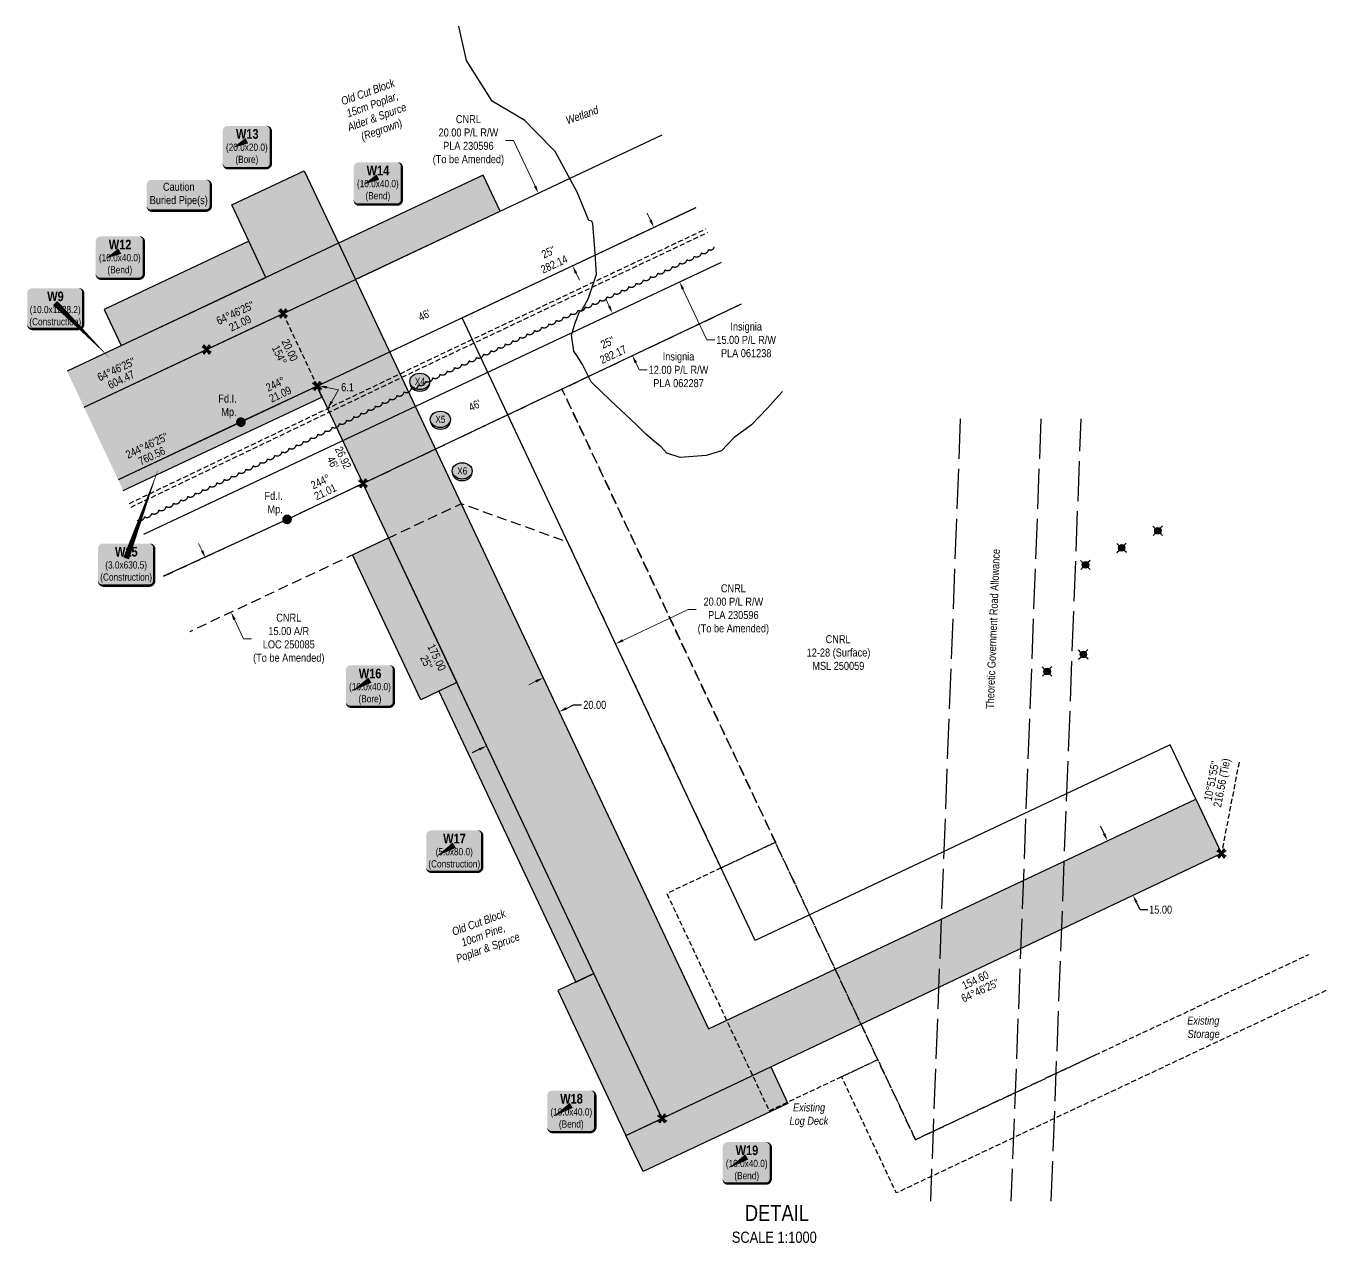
# Model space of a CAD drawing. Extents: x 328899 to 333357, y 6155734 to 6158534.
# Drawn here: x 328899 to 330522, y 6155829 to 6157348 of the extents above; entities that cross this region are included whole.
import ezdxf
from ezdxf.enums import TextEntityAlignment as Align

# ---------------------------------------------------------------- set-up
doc = ezdxf.new("R2010")
doc.units = 0
doc.header["$LTSCALE"] = 5
doc.header["$PDSIZE"] = 0.5
for name, pattern in [('0', [1, 1, 0]), ('foc-ACCESSROAD', [3.75, 2.5, -1.25]), ('foc-TIELINE', [1.875, 1.25, -0.625]), ('foc-TRAV', [1.875, 1.25, -0.625]), ('foc-UNSURVEYED', [12.5, 10, -2.5]), ('HIDDEN2', [1.875, 1.25, -0.625]), ('UG_PIPE', [1.875, 1.25, -0.625])]:
    doc.linetypes.add(name, pattern=pattern)
doc.layers.get('Defpoints').update_dxf_attribs({"color": 9})
for name, color, linetype in [('AS-PIPE-UG', 44, 'UG_PIPE'), ('C-AR', 13, 'foc-ACCESSROAD'), ('C-RW', 13, 'Continuous'), ('C-WS', 13, 'foc-ACCESSROAD'), ('C-WS-S', 13, 'Continuous'), ('DETAIL-T', 7, 'Continuous'), ('F-RW', 190, 'Continuous'), ('L-BD', 7, 'Continuous'), ('L-BD1', 253, 'Continuous'), ('L-MON', 1, 'Continuous'), ('L-ROAD-T', 7, 'Continuous'), ('L-TIE', 7, 'foc-TIELINE'), ('L-USEC', 7, 'foc-UNSURVEYED'), ('P-CROSSINGS', 250, 'Continuous'), ('P-PROPOSED', 10, 'Continuous'), ('P-PROPOSED-H', 21, 'Continuous'), ('P-TEMP-BLOCKS', 250, 'Continuous'), ('P-TEMP-BLUE', 146, 'Continuous'), ('P-TRAV', 4, 'foc-TRAV'), ('P-TXT', 4, 'Continuous'), ('P-WORKAREA', 113, 'Continuous'), ('P-WORKAREA-H', 111, 'Continuous'), ('T-BUSH', 110, '0'), ('T-BUSH-T', 110, 'Continuous'), ('T-EXISTING TFA', 220, 'HIDDEN2'), ('T-EXISTING TFA-T', 220, 'Continuous'), ('WETLAND', 143, 'Continuous'), ('WETLAND-T', 146, 'Continuous')]:
    doc.layers.add(name, color=color, linetype=linetype)
for name, color, linetype, lineweight in [('C-RW-T', 13, 'Continuous', 9), ('C-WS-T', 13, 'Continuous', 9), ('F-RW-T', 190, 'Continuous', 9), ('T-TIE-T', 201, 'Continuous', 18)]:
    doc.layers.add(name, color=color, linetype=linetype, lineweight=lineweight)
doc.layers.add('P-TEMP-BLUE-H', color=7, linetype='Continuous', true_color=0x99e6ff)
doc.styles.add('80', font='ARIALN.TTF', dxfattribs={"height": 10})
doc.styles.add('80CG', font='ARIALN.TTF', dxfattribs={"height": 10})
doc.styles.add('80L', font='ARIALN.TTF', dxfattribs={"height": 10})
doc.styles.add('80LS', font='ARIALNI.TTF', dxfattribs={"height": 10})
doc.styles.add('BOLD', font='ARIALNB.TTF')
doc.styles.add('Crossing', font='ARIALN.TTF', dxfattribs={"height": 10})
doc.dimstyles.new('Compass 5 000', dxfattribs={"dimscale": 5, "dimtxt": 9, "dimasz": 2, "dimexe": 0.2, "dimexo": 0.0625, "dimgap": 0.5, "dimtad": 0, "dimtih": 1, "dimtoh": 1, "dimzin": 0, "dimdsep": 46, "dimtxsty": '80CG', "dimcen": 0.1, "dimse1": 1, "dimse2": 1, "dimclrd": 256, "dimclrt": 256, "dimaunit": 1, "dimadec": 4, "dimazin": 0, "dimtfac": 0.06, "dimtofl": 0, "dimtmove": 0, "dimatfit": 1, "dimfxl": 0.2, "dimtolj": 1, "dimtzin": 0, "dimlwd": -1, "dimarcsym": 0})

# ---------------------------------------------------------------- blocks, each defined once
blk = doc.blocks.new('*U76')
at = {"true_color": 0x99e6ff}
h = blk.add_hatch(color=141, dxfattribs=at)
edge = h.paths.add_edge_path()
edge.add_line((-24, -33.3), (24, -33.3))
edge.add_arc((24, -27.3), 6, 270, 360)
edge.add_line((30, -27.3), (30, 12.5))
edge.add_arc((24, 12.5), 6, 0, 90)
edge.add_line((24, 18.5), (-24, 18.5))
edge.add_arc((-24, 12.5), 6, 90, 180)
edge.add_line((-30, 12.5), (-30, -27.3))
edge.add_arc((-24, -27.3), 6, 180, 270)
at = {"color": 250, "flags": 128}
blk.add_lwpolyline([(-24, -33.3, 3, 3, 0), (24, -33.3, 3, 3, 0.414214), (30, -27.3, 3, 3, 0), (30, 12.5, 3, 0, 0.414214), (24, 18.5, 0, 0, 0), (-24, 18.5, 0, 0, 0.414214), (-30, 12.5, 0, 0, 0), (-30, -27.3, 0, 3, 0.414214)], format="xyseb", close=True, dxfattribs=at)
at = {"flags": 128}
blk.add_lwpolyline([(-22.5, -13.9, 0, 7.5, 0), (0, 0, 0, 0, 0)], format="xyseb", dxfattribs=at)
at = {"color": 250}
for tag, p, height, style in [('TEMP_AREA_W1_001', (-9.2, 2.2), 12, 'BOLD'), ('ENTER_TEXT_001', (-30.7, -12.6), 9, '80')]:
    blk.add_attdef(tag, p, '', height=height, dxfattribs=dict(at, style=style))
blk = doc.blocks.new('*D77')
at = {"layer": 'C-RW-T', "transparency": 16777216}
for p, q in [((329507.5, 6157205.5), (329497.5, 6157205.5)), ((329534.5, 6157148.2), (329507.5, 6157205.5)), ((329585.6, 6157039.7), (329589.9, 6157030.7))]:
    blk.add_line(p, q, dxfattribs=at)
for points in [[(329536, 6157149), (329533, 6157147.5), (329538.8, 6157139.2)], [(329587.1, 6157040.4), (329584.1, 6157039), (329581.4, 6157048.8)]]:
    blk.add_solid(points, dxfattribs=at)
at = {"layer": 'Defpoints', "color": 0, "transparency": 16777216}
for p in [(329581.4, 6157048.8), (329124.8, 6156944.2), (329167.4, 6156853.7)]:
    blk.add_point(p, dxfattribs=at)
at = {"layer": 'C-RW-T', "transparency": 16777216, "insert": (329451.2, 6157205.5), "char_height": 10, "attachment_point": 5, "style": '80CG'}
blk.add_mtext('\\A1;CNRL\\P20.00 P/L R/W\\PPLA 230596\\P(To be Amended)', dxfattribs=at)
blk = doc.blocks.new('*D78')
at = {"layer": 'Defpoints', "color": 0, "transparency": 16777216}
for p in [(329628.7, 6156988.2), (329653.4, 6156935.8), (329656, 6156937)]:
    blk.add_point(p, dxfattribs=at)
at = {"layer": 'F-RW-T', "transparency": 16777216}
for p, q in [((329627, 6156998.5), (329622.8, 6157007.5)), ((329660.2, 6156928), (329664.5, 6156918.9)), ((329664.5, 6156918.9), (329674.5, 6156918.9))]:
    blk.add_line(p, q, dxfattribs=at)
for points in [[(329628.5, 6156999.2), (329625.5, 6156997.8), (329631.3, 6156989.4)], [(329661.8, 6156928.7), (329658.7, 6156927.3), (329656, 6156937)]]:
    blk.add_solid(points, dxfattribs=at)
at = {"layer": 'F-RW-T', "transparency": 16777216, "insert": (329713.6, 6156918.9), "char_height": 10, "attachment_point": 5, "style": '80CG'}
blk.add_mtext('\\A1;Insignia\\P12.00 P/L R/W\\PPLA 062287', dxfattribs=at)
blk = doc.blocks.new('*D79')
at = {"layer": 'Defpoints', "color": 0, "transparency": 16777216}
for p in [(329675.3, 6157093), (329682.9, 6157096.6), (329707.2, 6157025.2)]:
    blk.add_point(p, dxfattribs=at)
at = {"layer": 'F-RW-T', "transparency": 16777216}
for p, q in [((329678.7, 6157105.7), (329674.4, 6157114.7)), ((329719.1, 6157019.8), (329749, 6156956.3)), ((329749, 6156956.3), (329759, 6156956.3))]:
    blk.add_line(p, q, dxfattribs=at)
for points in [[(329680.2, 6157106.4), (329677.2, 6157105), (329682.9, 6157096.6)], [(329720.6, 6157020.5), (329717.6, 6157019), (329714.9, 6157028.8)]]:
    blk.add_solid(points, dxfattribs=at)
at = {"layer": 'F-RW-T', "transparency": 16777216, "insert": (329798.1, 6156956.3), "char_height": 10, "attachment_point": 5, "style": '80CG'}
blk.add_mtext('\\A1;Insignia\\P15.00 P/L R/W\\PPLA 061238', dxfattribs=at)
blk = doc.blocks.new('*D80')
at = {"layer": 'Defpoints', "color": 0, "transparency": 16777216}
for p in [(329564.5, 6156491.9), (329600.3, 6156415.9), (329509.9, 6156373.3)]:
    blk.add_point(p, dxfattribs=at)
at = {"layer": 'P-TXT', "transparency": 16777216}
for p, q in [((329573.6, 6156496.2), (329582.6, 6156500.5)), ((329582.6, 6156500.5), (329592.6, 6156500.5)), ((329465, 6156445.1), (329456, 6156440.8))]:
    blk.add_line(p, q, dxfattribs=at)
for points in [[(329572.8, 6156497.7), (329574.3, 6156494.7), (329564.5, 6156491.9)], [(329464.3, 6156446.6), (329465.7, 6156443.6), (329474.1, 6156449.3)]]:
    blk.add_solid(points, dxfattribs=at)
at = {"layer": 'P-TXT', "transparency": 16777216, "insert": (329609, 6156500.5), "char_height": 10, "attachment_point": 5, "style": '80CG'}
blk.add_mtext('\\A1;20.00', dxfattribs=at)
blk = doc.blocks.new('xing2')
h = blk.add_hatch(color=50)
h.dxf.hatch_style = 1
edge = h.paths.add_edge_path()
edge.add_ellipse((0, 0), major_axis=(-12.5, 0), ratio=0.816297, start_angle=0, end_angle=360)
h = blk.add_hatch(color=250)
h.dxf.hatch_style = 1
edge = h.paths.add_edge_path()
edge.add_ellipse((0, -2), major_axis=(-12.5, 0), ratio=0.816297, start_angle=0, end_angle=180)
edge.add_line((12.5, -2), (12.5, 0))
edge.add_ellipse((0, 0), major_axis=(-12.5, 0), ratio=0.816297, start_angle=0, end_angle=180, ccw=False)
edge.add_line((-12.5, 0), (-12.5, -2))
at = {"color": 250}
blk.add_ellipse((0, 0), major_axis=(-12.5, 0), ratio=0.816297, dxfattribs=at)
blk.add_ellipse((0, -2), major_axis=(-12.5, 0), ratio=0.816297, start_param=0, end_param=3.141593, dxfattribs=at)
at = {"color": 250, "style": 'Crossing'}
blk.add_attdef('CROSSING', text='', height=9, dxfattribs=at).set_placement((0.1, 0), align=Align.MIDDLE_CENTER)
at = {"color": 250, "style": 'Crossing', "flags": 1}
for tag, p in [('OWNER', (0.1, -12.5)), ('DESCRIPTION', (0.1, -25.8)), ('LOCATION', (0.1, -39.3)), ('DWG_REF', (0.1, -52.8))]:
    blk.add_attdef(tag, text='', height=9, dxfattribs=at).set_placement(p, align=Align.MIDDLE_CENTER)
blk = doc.blocks.new('fdia')
at = {"color": 255, "const_width": 1}
blk.add_lwpolyline([(-0.5, 0, 1), (0.5, 0, 1)], format="xyb", close=True, dxfattribs=at)
blk = doc.blocks.new('Fdiaa')
blk.add_blockref('fdia', (0, 0))
blk = doc.blocks.new('fdib')
at = {"color": 1, "const_width": 1.6}
blk.add_lwpolyline([(-0.4, 0, 1), (0.4, 0, 1)], format="xyb", close=True, dxfattribs=at)
at = {"color": 1}
blk.add_circle((0, 0), 0.8, dxfattribs=at)
blk = doc.blocks.new('Fdibb')
blk.add_blockref('fdib', (0, 0))
blk = doc.blocks.new('fdicc')
for name in ['Fdibb', 'Fdiaa']:
    blk.add_blockref(name, (0, 0))
blk = doc.blocks.new('FDI')
blk.add_blockref('fdicc', (0, 0))
blk = doc.blocks.new('*D81')
at = {"layer": 'C-RW-T', "transparency": 16777216}
for p, q in [((329118.6, 6156693), (329114.3, 6156702.1)), ((329159.1, 6156607.2), (329170.5, 6156582.9)), ((329170.5, 6156582.9), (329180.5, 6156582.9))]:
    blk.add_line(p, q, dxfattribs=at)
for points in [[(329120.1, 6156693.7), (329117.1, 6156692.3), (329122.9, 6156684)], [(329160.6, 6156607.9), (329157.5, 6156606.5), (329154.8, 6156616.2)]]:
    blk.add_solid(points, dxfattribs=at)
at = {"layer": 'Defpoints', "color": 0, "transparency": 16777216}
for p in [(329154.8, 6156616.2), (328938.9, 6156597.3), (328970.8, 6156529.5)]:
    blk.add_point(p, dxfattribs=at)
at = {"layer": 'C-RW-T', "transparency": 16777216, "insert": (329226.9, 6156582.9), "char_height": 10, "attachment_point": 5, "style": '80CG'}
blk.add_mtext('\\A1;CNRL\\P15.00 A/R\\PLOC 250085\\P(To be Amended)', dxfattribs=at)
blk = doc.blocks.new('WC2')
at = {"layer": 'L-MON'}
h = blk.add_hatch(color=255, dxfattribs=at)
h.dxf.hatch_style = 1
edge = h.paths.add_edge_path()
edge.add_arc((0, 0), 0.9, 0, 360)
at = {"layer": 'L-MON', "color": 13, "flags": 128}
for points in [[(-0.62, 0.5), (-1.23, 1.12)], [(0.52, 0.61), (1.13, 1.21)], [(-1.18, -1.18), (-0.56, -0.57)], [(1.16, -1.18), (0.56, -0.57)]]:
    blk.add_lwpolyline(points, dxfattribs=at)
at = {"layer": 'L-MON', "color": 13}
for radius in [0.8, 0.373]:
    blk.add_circle((0, 0), radius, dxfattribs=at)
blk = doc.blocks.new('*U75')
at = {"true_color": 0x99e6ff}
h = blk.add_hatch(color=141, dxfattribs=at)
edge = h.paths.add_edge_path()
edge.add_line((-29, -33.3), (29, -33.3))
edge.add_arc((29, -27.3), 6, 270, 360)
edge.add_line((35, -27.3), (35, 12.5))
edge.add_arc((29, 12.5), 6, 0, 90)
edge.add_line((29, 18.5), (-29, 18.5))
edge.add_arc((-29, 12.5), 6, 90, 180)
edge.add_line((-35, 12.5), (-35, -27.3))
edge.add_arc((-29, -27.3), 6, 180, 270)
at = {"color": 250, "flags": 128}
blk.add_lwpolyline([(-29, -33.3, 3, 3, 0), (29, -33.3, 3, 3, 0.414214), (35, -27.3, 3, 3, 0), (35, 12.5, 3, 0, 0.414214), (29, 18.5, 0, 0, 0), (-29, 18.5, 0, 0, 0.414214), (-35, 12.5, 0, 0, 0), (-35, -27.3, 0, 3, 0.414214)], format="xyseb", close=True, dxfattribs=at)
at = {"flags": 128}
blk.add_lwpolyline([(-22.5, -13.9, 0, 7.5, 0), (0, 0, 0, 0, 0)], format="xyseb", dxfattribs=at)
at = {"color": 250}
for tag, p, height, style in [('TEMP_AREA_W1_001', (-9.2, 2.2), 12, 'BOLD'), ('ENTER_TEXT_001', (-30.7, -12.6), 9, '80')]:
    blk.add_attdef(tag, p, '', height=height, dxfattribs=dict(at, style=style))
blk = doc.blocks.new('*D82')
at = {"layer": 'Defpoints', "color": 0, "transparency": 16777216}
for p in [(330190.6, 6156303.1), (330281.2, 6156262.9), (330222.5, 6156235.3)]:
    blk.add_point(p, dxfattribs=at)
at = {"layer": 'P-TXT', "transparency": 16777216}
for p, q in [((330245, 6156339.8), (330240.8, 6156348.9)), ((330285.5, 6156253.9), (330289.8, 6156244.8)), ((330289.8, 6156244.8), (330299.8, 6156244.8))]:
    blk.add_line(p, q, dxfattribs=at)
for points in [[(330246.5, 6156340.5), (330243.5, 6156339.1), (330249.3, 6156330.8)], [(330287, 6156254.6), (330284, 6156253.2), (330281.2, 6156262.9)]]:
    blk.add_solid(points, dxfattribs=at)
at = {"layer": 'P-TXT', "transparency": 16777216, "insert": (330315.7, 6156244.8), "char_height": 10, "attachment_point": 5, "style": '80CG'}
blk.add_mtext('\\A1;15.00', dxfattribs=at)
blk = doc.blocks.new('TEMP')
h = blk.add_hatch(color=255)
h.dxf.hatch_style = 1
h.paths.add_polyline_path([(0, 0.25), (-0.67, 1.15), (-0.67, 0.67), (-1.15, 0.67), (-0.25, 0), (-1.15, -0.67), (-0.67, -0.67), (-0.67, -1.15), (0, -0.25), (0.67, -1.15), (0.67, -0.67), (1.15, -0.67), (0.25, 0), (1.15, 0.67), (0.67, 0.67), (0.67, 1.15)])
h.paths.add_polyline_path([(0.57, 0.85), (0.57, 0.57), (0.85, 0.57), (0.08, 0), (0.85, -0.57), (0.57, -0.57), (0.57, -0.85), (0, -0.08), (-0.57, -0.85), (-0.57, -0.57), (-0.85, -0.57), (-0.08, 0), (-0.85, 0.57), (-0.57, 0.57), (-0.57, 0.85), (0, 0.08)], flags=16)
h = blk.add_hatch(color=1)
h.dxf.hatch_style = 1
h.paths.add_polyline_path([(0, 0.08), (-0.57, 0.85), (-0.57, 0.57), (-0.85, 0.57), (-0.08, 0), (-0.85, -0.57), (-0.57, -0.57), (-0.57, -0.85), (0, -0.08), (0.57, -0.85), (0.57, -0.57), (0.85, -0.57), (0.08, 0), (0.85, 0.57), (0.57, 0.57), (0.57, 0.85)])
at = {"color": 1}
for p, q in [((-0.08, 0), (0.08, 0)), ((0, 0.08), (0, -0.08))]:
    blk.add_line(p, q, dxfattribs=at)
at = {"color": 255, "flags": 128}
blk.add_lwpolyline([(-0.25, 0), (-1.15, 0.67), (-0.67, 0.67), (-0.67, 1.15), (0, 0.25), (0.67, 1.15), (0.67, 0.67), (1.15, 0.67), (0.25, 0), (1.15, -0.67), (0.67, -0.67), (0.67, -1.15), (0, -0.25), (-0.67, -1.15), (-0.67, -0.67), (-1.15, -0.67)], close=True, dxfattribs=at)
at = {"color": 1, "flags": 128}
blk.add_lwpolyline([(-0.08, 0), (-0.85, 0.57), (-0.57, 0.57), (-0.57, 0.85), (0, 0.08), (0.57, 0.85), (0.57, 0.57), (0.85, 0.57), (0.08, 0), (0.85, -0.57), (0.57, -0.57), (0.57, -0.85), (0, -0.08), (-0.57, -0.85), (-0.57, -0.57), (-0.85, -0.57)], close=True, dxfattribs=at)
blk = doc.blocks.new('*D83')
at = {"layer": 'C-RW-T', "transparency": 16777216}
for p, q in [((329644.1, 6156581.1), (329725.8, 6156619.6)), ((329725.8, 6156619.6), (329735.8, 6156619.6)), ((329535.5, 6156530), (329526.5, 6156525.7))]:
    blk.add_line(p, q, dxfattribs=at)
for points in [[(329643.4, 6156582.6), (329644.8, 6156579.6), (329635, 6156576.8)], [(329534.8, 6156531.5), (329536.2, 6156528.5), (329544.6, 6156534.2)]]:
    blk.add_solid(points, dxfattribs=at)
at = {"layer": 'Defpoints', "color": 0, "transparency": 16777216}
for p in [(329635, 6156576.8), (329645.2, 6156555.2), (329554.8, 6156512.6)]:
    blk.add_point(p, dxfattribs=at)
at = {"layer": 'C-RW-T', "transparency": 16777216, "insert": (329782.1, 6156619.6), "char_height": 10, "attachment_point": 5, "style": '80CG'}
blk.add_mtext('\\A1;CNRL\\P20.00 P/L R/W\\PPLA 230596\\P(To be Amended)', dxfattribs=at)
blk = doc.blocks.new('*U84')
at = {"true_color": 0x99e6ff}
h = blk.add_hatch(color=141, dxfattribs=at)
edge = h.paths.add_edge_path()
edge.add_line((-29, -32.4), (29, -32.4))
edge.add_arc((29, -26.4), 6, 270, 360)
edge.add_line((35, -26.4), (35, 12.5))
edge.add_arc((29, 12.5), 6, 0, 90)
edge.add_line((29, 18.5), (-29, 18.5))
edge.add_arc((-29, 12.5), 6, 90, 180)
edge.add_line((-35, 12.5), (-35, -26.4))
edge.add_arc((-29, -26.4), 6, 180, 270)
at = {"color": 250, "flags": 128}
blk.add_lwpolyline([(-29, -32.4, 3, 3, 0), (29, -32.4, 3, 3, 0.414214), (35, -26.4, 3, 3, 0), (35, 12.5, 3, 0, 0.414214), (29, 18.5, 0, 0, 0), (-29, 18.5, 0, 0, 0.414214), (-35, 12.5, 0, 0, 0), (-35, -26.4, 0, 3, 0.414214)], format="xyseb", close=True, dxfattribs=at)
at = {"flags": 128}
blk.add_lwpolyline([(67.8, -68.4, 0, 7.5, 0), (0, 0, 0, 0, 0)], format="xyseb", dxfattribs=at)
at = {"color": 250}
for tag, p, height, style in [('TEMP_AREA_W1_001', (-9.2, 2.2), 12, 'BOLD'), ('ENTER_TEXT_001', (-30.7, -12.6), 9, '80')]:
    blk.add_attdef(tag, p, '', height=height, dxfattribs=dict(at, style=style))
blk = doc.blocks.new('*U68')
at = {"true_color": 0x99e6ff}
h = blk.add_hatch(color=141, dxfattribs=at)
edge = h.paths.add_edge_path()
edge.add_line((-24, -34.4), (24, -34.4))
edge.add_arc((24, -28.4), 6, 270, 360)
edge.add_line((30, -28.4), (30, 12.5))
edge.add_arc((24, 12.5), 6, 0, 90)
edge.add_line((24, 18.5), (-24, 18.5))
edge.add_arc((-24, 12.5), 6, 90, 180)
edge.add_line((-30, 12.5), (-30, -28.4))
edge.add_arc((-24, -28.4), 6, 180, 270)
at = {"color": 250, "flags": 128}
blk.add_lwpolyline([(-24, -34.4, 3, 3, 0), (24, -34.4, 3, 3, 0.414214), (30, -28.4, 3, 3, 0), (30, 12.5, 3, 0, 0.414214), (24, 18.5, 0, 0, 0), (-24, 18.5, 0, 0, 0.414214), (-30, 12.5, 0, 0, 0), (-30, -28.4, 0, 3, 0.414214)], format="xyseb", close=True, dxfattribs=at)
at = {"flags": 128}
blk.add_lwpolyline([(-17.9, -9.2, 0, 7.5, 0), (0, 0, 0, 0, 0)], format="xyseb", dxfattribs=at)
at = {"color": 250}
for tag, p, height, style in [('TEMP_AREA_W1_001', (-9.2, 2.2), 12, 'BOLD'), ('ENTER_TEXT_001', (-30.7, -12.6), 9, '80')]:
    blk.add_attdef(tag, p, '', height=height, dxfattribs=dict(at, style=style))
blk = doc.blocks.new('*U85')
h = blk.add_hatch(color=111)
edge = h.paths.add_edge_path()
edge.add_line((-29, -34), (29, -34))
edge.add_arc((29, -28), 6, 270, 360)
edge.add_line((35, -28), (35, 12.5))
edge.add_arc((29, 12.5), 6, 0, 90)
edge.add_line((29, 18.5), (-29, 18.5))
edge.add_arc((-29, 12.5), 6, 90, 180)
edge.add_line((-35, 12.5), (-35, -28))
edge.add_arc((-29, -28), 6, 180, 270)
at = {"flags": 128}
blk.add_lwpolyline([(40.7, 113.3, 0, 7.5, 0), (0, 0, 0, 0, 0)], format="xyseb", dxfattribs=at)
at = {"color": 250, "flags": 128}
blk.add_lwpolyline([(-29, -34, 3, 3, 0), (29, -34, 3, 3, 0.414214), (35, -28, 3, 3, 0), (35, 12.5, 3, 0, 0.414214), (29, 18.5, 0, 0, 0), (-29, 18.5, 0, 0, 0.414214), (-35, 12.5, 0, 0, 0), (-35, -28, 0, 3, 0.414214)], format="xyseb", close=True, dxfattribs=at)
at = {"color": 250}
for tag, p, height, style in [('TEMP_AREA_W1_001', (-9.2, 2.2), 12, 'BOLD'), ('ENTER_TEXT_001', (-30.7, -12.6), 9, '80')]:
    blk.add_attdef(tag, p, '', height=height, dxfattribs=dict(at, style=style))

msp = doc.modelspace()

# ---------------------------------------------------------------- hatches: boundary and pattern name
h = msp.add_hatch(color=50)
edge = h.paths.add_edge_path()
edge.add_line((329055.529, 6157117.682), (329123.502, 6157117.682))
edge.add_arc((329123.502, 6157123.679), 5.998, 270, 360)
edge.add_line((329129.5, 6157123.679), (329129.5, 6157150.169))
edge.add_arc((329123.502, 6157150.169), 5.998, 360, 450)
edge.add_line((329123.502, 6157156.167), (329055.529, 6157156.167))
edge.add_arc((329055.529, 6157150.169), 5.998, 90, 180)
edge.add_line((329049.531, 6157150.169), (329049.531, 6157123.679))
edge.add_arc((329055.529, 6157123.679), 5.998, 180, 270)
at = {"layer": 'P-PROPOSED-H'}
h = msp.add_hatch(color=256, dxfattribs=at)
h.dxf.hatch_style = 1
h.paths.add_polyline_path([(328971.259, 6156872.109), (329310.175, 6157031.79), (329751.032, 6156096.016), (330359.726, 6156382.795), (330391.685, 6156314.961), (329693.182, 6155984.191), (329262.341, 6156898.728), (329166.96, 6156853.792), (329013.872, 6156781.665)])
at = {"layer": 'P-TEMP-BLUE-H'}
h = msp.add_hatch(color=256, dxfattribs=at)
h.dxf.hatch_style = 1
h.paths.add_polyline_path([(329246.243, 6157167.445), (329288.852, 6157076.999), (329198.406, 6157034.389), (329155.797, 6157124.835)])
h = msp.add_hatch(color=256, dxfattribs=at)
h.dxf.hatch_style = 1
h.paths.add_polyline_path([(329491.066, 6157117.006), (329469.761, 6157162.229), (329288.872, 6157077.009), (329310.177, 6157031.786)])
h = msp.add_hatch(color=256, dxfattribs=at)
h.dxf.hatch_style = 1
h.paths.add_polyline_path([(328949.951, 6156917.334), (328971.258, 6156872.112), (329124.345, 6156944.24), (329310.176, 6157031.787), (329288.851, 6157077.001), (329103.04, 6156989.462)])
h = msp.add_hatch(color=256, dxfattribs=at)
h.dxf.hatch_style = 1
h.paths.add_polyline_path([(329017.525, 6156949.172), (329103.04, 6156989.462), (329198.406, 6157034.391), (329177.1, 6157079.613), (329081.735, 6157034.685), (328996.218, 6156994.394)])
h = msp.add_hatch(color=256, dxfattribs=at)
h.dxf.hatch_style = 1
h.paths.add_polyline_path([(329351.642, 6156709.17), (329436.861, 6156528.278), (329391.638, 6156506.973), (329306.417, 6156687.869)])
h = msp.add_hatch(color=256, dxfattribs=at)
h.dxf.hatch_style = 1
h.paths.add_polyline_path([(329436.86, 6156528.28), (329414.254, 6156517.63), (329585.381, 6156154.449), (329607.972, 6156165.094)])
h = msp.add_hatch(color=256, dxfattribs=at)
h.dxf.hatch_style = 1
h.paths.add_polyline_path([(329693.183, 6155984.189), (329607.972, 6156165.094), (329562.74, 6156143.783), (329647.973, 6155962.893)])
h = msp.add_hatch(color=256, dxfattribs=at)
h.dxf.hatch_style = 1
h.paths.add_polyline_path([(329647.973, 6155962.893), (329828.738, 6156048.383), (329850.149, 6156002.924), (329669.283, 6155917.669)])
at = {"layer": 'P-WORKAREA-H'}
h = msp.add_hatch(color=256, dxfattribs=at)
h.dxf.hatch_style = 1
h.paths.add_polyline_path([(329013.871, 6156781.667), (329020.264, 6156768.102), (329173.351, 6156840.228), (329267.983, 6156884.812), (329262.34, 6156898.731), (329166.959, 6156853.795)])

# ---------------------------------------------------------------- linework, layer by layer
at = {"color": 240, "flags": 128}
msp.add_lwpolyline([(329055.529, 6157117.682, 2.999, 2.999, 0), (329123.502, 6157117.682, 2.999, 2.999, 0.41421356), (329129.5, 6157123.679, 2.999, 2.999, 0), (329129.5, 6157150.169, 2.999, 0, 0.41421356), (329123.502, 6157156.167, 0, 0, 0), (329055.529, 6157156.167, 0, 0, 0.41421356), (329049.531, 6157150.169, 0, 0, 0), (329049.531, 6157123.679, 0, 2.999, 0.41421356)], format="xyseb", close=True, dxfattribs=at)
at = {"layer": 'AS-PIPE-UG', "flags": 128}
for points in [[(329027.827, 6156752.056), (329406.308, 6156933.401), (329747.749, 6157094.911)], [(329029.986, 6156747.549), (329408.457, 6156928.888), (329749.886, 6157090.393)]]:
    msp.add_lwpolyline(points, dxfattribs=at)
at = {"layer": 'C-AR', "flags": 128}
msp.add_lwpolyline([(329070.633, 6156661.232), (329224.779, 6156732.16), (329568.065, 6156894.917), (329834.759, 6156328.811), (329766.92, 6156296.859), (329575.243, 6156703.784), (329442.215, 6156751.621), (329256.819, 6156664.298), (329103.292, 6156591.939)], dxfattribs=at)
at = {"layer": 'C-RW', "flags": 128}
msp.add_lwpolyline([(329692.607, 6157211.954), (329310.177, 6157031.785), (329751.032, 6156096.016), (330359.726, 6156382.795), (330327.767, 6156450.629), (329809.51, 6156206.458), (329443.232, 6156983.949), (329735.218, 6157121.508)], dxfattribs=at)
at = {"layer": 'C-WS', "flags": 128}
msp.add_lwpolyline([(330233.799, 6156063.167), (330009.568, 6155957.553), (329568.065, 6156894.917), (329791.958, 6157001.068)], dxfattribs=at)
at = {"layer": 'F-RW', "flags": 128}
for points in [[(329735.317, 6157121.301), (329167.125, 6156853.616), (329013.97, 6156781.457)], [(329045.932, 6156713.641), (329199.077, 6156785.795), (329767.267, 6157053.479)]]:
    msp.add_lwpolyline(points, dxfattribs=at)
at = {"layer": 'F-RW'}
for points in [[(329045.932, 6156713.641), (329199.077, 6156785.795), (329767.267, 6157053.479)], [(329791.958, 6157001.068), (329224.779, 6156732.16), (329070.633, 6156661.232)]]:
    msp.add_lwpolyline(points, dxfattribs=at)
at = {"layer": 'L-TIE'}
msp.add_line((330413.59, 6156429.088), (330391.685, 6156314.961), dxfattribs=at)
at = {"layer": 'L-USEC', "flags": 128}
for points in [[(330065.557, 6156857.888), (330028.22, 6155880.651)], [(330166.176, 6156857.888), (330128.839, 6155880.651)], [(330179.146, 6155880.651), (330216.484, 6156857.888)]]:
    msp.add_lwpolyline(points, dxfattribs=at)
at = {"layer": 'P-PROPOSED', "flags": 128}
msp.add_lwpolyline([(328971.259, 6156872.109), (329310.175, 6157031.79), (329751.032, 6156096.016), (330359.726, 6156382.795), (330391.685, 6156314.961), (329693.182, 6155984.191), (329262.341, 6156898.728), (329166.96, 6156853.792), (329013.872, 6156781.665)], dxfattribs=at)
at = {"layer": 'P-TEMP-BLUE', "flags": 128}
for points in [[(329246.242, 6157167.447), (329288.851, 6157077.001), (329198.406, 6157034.391), (329155.796, 6157124.837)], [(329491.065, 6157117.008), (329469.76, 6157162.23), (329288.871, 6157077.01), (329310.176, 6157031.787)], [(329017.525, 6156949.172), (329103.04, 6156989.462), (329198.406, 6157034.391), (329177.1, 6157079.613), (329081.735, 6157034.685), (328996.218, 6156994.394)], [(329351.641, 6156709.172), (329436.86, 6156528.28), (329391.637, 6156506.975), (329306.416, 6156687.871)], [(329436.86, 6156528.28), (329414.254, 6156517.63), (329585.38, 6156154.451), (329607.971, 6156165.096)], [(329693.181, 6155984.194), (329607.971, 6156165.096), (329562.74, 6156143.783), (329648.016, 6155962.803)], [(329648.016, 6155962.803), (329828.738, 6156048.383), (329850.149, 6156002.924), (329669.282, 6155917.67)]]:
    msp.add_lwpolyline(points, close=True, dxfattribs=at)
for points in [[(329288.851, 6157077.001), (329103.04, 6156989.462), (328949.951, 6156917.334)], [(328971.258, 6156872.112), (329124.345, 6156944.24), (329310.176, 6157031.787)]]:
    msp.add_lwpolyline(points, dxfattribs=at)
at = {"layer": 'P-TRAV', "flags": 128}
msp.add_lwpolyline([(329219.73, 6156989.177), (329262.341, 6156898.728)], dxfattribs=at)
at = {"layer": 'P-WORKAREA', "flags": 128}
msp.add_lwpolyline([(329020.264, 6156768.102), (329173.351, 6156840.228), (329267.983, 6156884.812), (329262.34, 6156898.731), (329166.959, 6156853.795), (329013.871, 6156781.667)], dxfattribs=at)
at = {"layer": 'T-BUSH', "flags": 128}
msp.add_lwpolyline([(329037.691, 6156731.141, 0.52056705), (329046.741, 6156735.385, 0.52056705), (329055.792, 6156739.629, 0.52056705), (329064.843, 6156743.872, 0.52056705), (329073.893, 6156748.116, 0.52056705), (329082.944, 6156752.359, 0.52056705), (329091.995, 6156756.603, 0.52056705), (329101.045, 6156760.846, 0.52056705), (329110.096, 6156765.09, 0.52056705), (329119.146, 6156769.333, 0.52056705), (329128.197, 6156773.577, 0.52056705), (329137.248, 6156777.82, 0.52056705), (329146.298, 6156782.064, 0.52056705), (329155.349, 6156786.308, 0.52056705), (329164.399, 6156790.551, 0.52056705), (329173.45, 6156794.795, 0.52056705), (329182.501, 6156799.038, 0.52056705), (329191.52, 6156803.347, 0.52056705), (329200.496, 6156807.745, 0.52056705), (329209.473, 6156812.144, 0.52056705), (329218.449, 6156816.543, 0.52056705), (329227.425, 6156820.941, 0.52056705), (329236.402, 6156825.34, 0.52056705), (329245.378, 6156829.739, 0.52056705), (329254.354, 6156834.137, 0.52056705), (329263.33, 6156838.536, 0.52056705), (329272.307, 6156842.935, 0.52056705), (329281.283, 6156847.333, 0.52056705), (329290.259, 6156851.732, 0.52056705), (329299.235, 6156856.131, 0.52056705), (329308.212, 6156860.529, 0.52056705), (329317.188, 6156864.928, 0.52056705), (329326.164, 6156869.327, 0.52056705), (329335.14, 6156873.725, 0.52056705), (329344.117, 6156878.124, 0.52056705), (329353.093, 6156882.523, 0.52056705), (329362.069, 6156886.921, 0.52056705), (329371.045, 6156891.32, 0.52056705), (329380.022, 6156895.719, 0.52056705), (329388.998, 6156900.117, 0.52056705), (329397.974, 6156904.516, 0.52056705), (329406.95, 6156908.915, 0.52056705), (329415.927, 6156913.313, 0.52056705), (329424.987, 6156917.536, 0.52056705), (329434.053, 6156921.746, 0.52056705), (329443.119, 6156925.956, 0.52056705), (329452.185, 6156930.167, 0.52056705), (329461.252, 6156934.377, 0.52056705), (329470.318, 6156938.587, 0.52056705), (329479.384, 6156942.797, 0.52056705), (329488.45, 6156947.008, 0.52056705), (329497.516, 6156951.218, 0.52056705), (329506.582, 6156955.428, 0.52056705), (329515.649, 6156959.638, 0.52056705), (329524.715, 6156963.849, 0.52056705), (329533.781, 6156968.059, 0.52056705), (329542.847, 6156972.269, 0.52056705), (329551.913, 6156976.479, 0.52056705), (329560.979, 6156980.69, 0.52056705), (329570.045, 6156984.9, 0.52056705), (329579.112, 6156989.11, 0.52056705), (329588.178, 6156993.32, 0.52056705), (329597.244, 6156997.531, 0.52056705), (329606.31, 6157001.741, 0.52056705), (329615.376, 6157005.951, 0.52056705), (329624.442, 6157010.161, 0.52056705), (329633.509, 6157014.372, 0.52056705), (329642.575, 6157018.582, 0.52056705), (329651.641, 6157022.792, 0.52056705), (329660.707, 6157027.002, 0.52056705), (329669.773, 6157031.213, 0.52056705), (329678.839, 6157035.423, 0.52056705), (329687.905, 6157039.633, 0.52056705), (329696.972, 6157043.843, 0.52056705), (329706.038, 6157048.054, 0.52056705), (329715.104, 6157052.264, 0.52056705), (329724.17, 6157056.474, 0.52056705), (329733.236, 6157060.684, 0.52056705), (329742.302, 6157064.895, 0.52056705), (329751.341, 6157069.163, 0.52056705), (329758.3, 6157072.481, 0.52056705)], format="xyb", dxfattribs=at)
at = {"layer": 'T-EXISTING TFA', "flags": 128}
msp.add_lwpolyline([(329962.486, 6156057.514), (329834.679, 6156328.863), (329699.005, 6156264.96), (329826.811, 6155993.611)], close=True, dxfattribs=at)
msp.add_lwpolyline([(330522.232, 6156143.763), (329985.644, 6155891.027), (329917.261, 6156036.213), (329962.486, 6156057.514), (330009.568, 6155957.553), (330500.931, 6156188.988)], dxfattribs=at)
at = {"layer": 'WETLAND'}
msp.add_lwpolyline([(329843.483, 6156891.695), (329842.776, 6156891.201), (329824.603, 6156871.21), (329804.613, 6156850.311), (329782.805, 6156833.956), (329767.358, 6156817.6), (329748.276, 6156812.148), (329715.564, 6156809.422), (329699.208, 6156814.874), (329691.471, 6156823.096), (329689.213, 6156824.869), (329672.858, 6156838.499), (329661.045, 6156850.311), (329647.415, 6156863.032), (329629.242, 6156880.297), (329615.612, 6156893.018), (329609.706, 6156898.924), (329604.709, 6156903.922), (329593.805, 6156925.73), (329586.535, 6156936.634), (329582.901, 6156942.085), (329580.175, 6156962.076), (329584.718, 6156977.523), (329590.17, 6156991.153), (329593.735, 6156994.718), (329601.074, 6157008.417), (329611.069, 6157038.403), (329609.252, 6157070.206), (329606.526, 6157101.1), (329605.331, 6157104.584), (329601.704, 6157105.563), (329586.954, 6157140.799), (329559.372, 6157191.55), (329534.67, 6157216.978), (329521.861, 6157230.164), (329481.04, 6157254.436), (329449.045, 6157305.187), (329439.166, 6157348.296)], dxfattribs=at)

# ---------------------------------------------------------------- block references
at = {"layer": 'C-WS-S', "xscale": 4.999017799999987, "yscale": 4.999017799999987, "zscale": 24.99999999999972}
for p in [(330312.311, 6156717.928), (330267.086, 6156696.627), (330221.861, 6156675.326), (330219.238, 6156563.575), (330174.013, 6156542.274)]:
    msp.add_blockref('WC2', p, dxfattribs=at)
at = {"layer": 'L-MON'}
for name, p, xscale, yscale, zscale in [('TEMP', (329219.73, 6156989.177), 4.998035792943338, 4.998035792943338, 4.998035792943338), ('TEMP', (329124.345, 6156944.24), 4.999017799999997, 4.999017799999997, 4.999017799999997), ('TEMP', (329262.341, 6156898.728), 4.998035792943338, 4.998035792943338, 4.998035792943338), ('FDI', (329167.125, 6156853.616), 4.998035792943338, 4.998035792943338, 4.998035792943338), ('TEMP', (329319.627, 6156777.129), 4.999017799999976, 4.999017799999976, 4.999017799999976), ('FDI', (329224.779, 6156732.16), 4.999017799999976, 4.999017799999976, 4.999017799999976), ('TEMP', (330391.685, 6156314.961), 4.999017799999981, 4.999017799999981, 4.999017799999981), ('TEMP', (329693.181, 6155984.194), 4.999017799999997, 4.999017799999997, 4.999017799999997)]:
    msp.add_blockref(name, p, dxfattribs=dict(at, xscale=xscale, yscale=yscale, zscale=zscale))
at = {"layer": 'P-CROSSINGS', "xscale": 0.9996071585886714, "yscale": 0.9996071585886714, "zscale": 4.998035792943338}
for p, values in [((329390.541, 6156904.553), {'CROSSING': 'X4'}), ((329416.175, 6156857.086), {'CROSSING': 'X5'}), ((329443.44, 6156792.729), {'CROSSING': 'X6'})]:
    msp.add_blockref('xing2', p, dxfattribs=at).add_auto_attribs(values)
at = {"layer": 'P-TEMP-BLOCKS'}
ref = msp.add_blockref('*U68', (329174.525, 6157205.077), dxfattribs=dict(at, xscale=0.99980356, yscale=0.99980356, zscale=0.99980356))
ref.add_attrib('TEMP_AREA_W1_001', 'W13', (329160.939, 6157207.505), dxfattribs={"layer": '0', "color": 250, "height": 11.9976, "style": 'BOLD'})
ref.add_attrib('ENTER_TEXT_001', '(20.0x20.0)', (329148.454, 6157192.455), dxfattribs={"layer": '0', "color": 250, "height": 8.99823, "style": '80'})
ref.add_attrib('ENTER_TEXT_002', '(Bore)', (329160.211, 6157177.305), dxfattribs={"layer": '0', "color": 250, "height": 8.9982, "style": '80'})
ref = msp.add_blockref('*U68', (329338.138, 6157159.626), dxfattribs=dict(at, xscale=0.99980356, yscale=0.99980356, zscale=0.99980356))
ref.add_attrib('TEMP_AREA_W1_001', 'W14', (329324.147, 6157161.87), dxfattribs={"layer": '0', "color": 250, "height": 11.9976, "style": 'BOLD'})
ref.add_attrib('ENTER_TEXT_001', '(10.0x40.0)', (329312.067, 6157147.005), dxfattribs={"layer": '0', "color": 250, "height": 8.99823, "style": '80'})
ref.add_attrib('ENTER_TEXT_002', '(Bend)', (329322.673, 6157131.854), dxfattribs={"layer": '0', "color": 250, "height": 8.9982, "style": '80'})
ref = msp.add_blockref('*U68', (329015.899, 6157067.118), dxfattribs=dict(at, xscale=0.99980356, yscale=0.99980356, zscale=0.99980356))
ref.add_attrib('TEMP_AREA_W1_001', 'W12', (329002.093, 6157069.362), dxfattribs={"layer": '0', "color": 250, "height": 11.9976, "style": 'BOLD'})
ref.add_attrib('ENTER_TEXT_001', '(10.0x40.0)', (328989.828, 6157054.497), dxfattribs={"layer": '0', "color": 250, "height": 8.99823, "style": '80'})
ref.add_attrib('ENTER_TEXT_002', '(Bend)', (329000.435, 6157039.347), dxfattribs={"layer": '0', "color": 250, "height": 8.9982, "style": '80'})
ref = msp.add_blockref('*U84', (328935.225, 6157002.348), dxfattribs=dict(at, xscale=0.99980356, yscale=0.99980356, zscale=0.99980356))
ref.add_attrib('TEMP_AREA_W1_001', 'W9', (328925.216, 6157004.695), dxfattribs={"layer": '0', "color": 250, "height": 11.9976, "style": 'BOLD'})
ref.add_attrib('ENTER_TEXT_001', '(10.0x1238.2)', (328903.421, 6156989.727), dxfattribs={"layer": '0', "color": 250, "height": 8.99823, "style": '80'})
ref.add_attrib('ENTER_TEXT_002', '(Construction)', (328902.863, 6156974.571), dxfattribs={"layer": '0', "color": 250, "height": 8.99823, "style": '80'})
ref = msp.add_blockref('*U85', (329023.807, 6156683.427), dxfattribs=dict(at, xscale=0.99980356, yscale=0.99980356, zscale=0.99980356))
ref.add_attrib('TEMP_AREA_W1_001', 'W15', (329009.866, 6156685.773), dxfattribs={"layer": '0', "color": 250, "height": 11.9976, "style": 'BOLD'})
ref.add_attrib('ENTER_TEXT_001', '(3.0x630.5)', (328997.736, 6156670.806), dxfattribs={"layer": '0', "color": 250, "height": 8.99823, "style": '80'})
ref.add_attrib('ENTER_TEXT_002', '(Construction)', (328991.445, 6156655.649), dxfattribs={"layer": '0', "color": 250, "height": 8.99823, "style": '80'})
ref = msp.add_blockref('*U76', (329328.239, 6156531.425), dxfattribs=dict(at, xscale=0.9996071585886714, yscale=0.9996071585886714, zscale=0.9996071585886714))
ref.add_attrib('TEMP_AREA_W1_001', 'W16', (329314.333, 6156533.77), dxfattribs={"layer": '0', "color": 250, "height": 11.9953, "style": 'BOLD'})
ref.add_attrib('ENTER_TEXT_001', '(10.0x40.0)', (329302.173, 6156518.806), dxfattribs={"layer": '0', "color": 250, "height": 8.99646, "style": '80'})
ref.add_attrib('ENTER_TEXT_002', '(Bore)', (329313.928, 6156503.658), dxfattribs={"layer": '0', "color": 250, "height": 8.9965, "style": '80'})
ref = msp.add_blockref('*U75', (329433.54, 6156325.294), dxfattribs=dict(at, xscale=0.9996071585886714, yscale=0.9996071585886714, zscale=0.9996071585886714))
ref.add_attrib('TEMP_AREA_W1_001', 'W17', (329419.699, 6156327.537), dxfattribs={"layer": '0', "color": 250, "height": 11.9953, "style": 'BOLD'})
ref.add_attrib('ENTER_TEXT_001', '(5.0x80.0)', (329410.34, 6156312.675), dxfattribs={"layer": '0', "color": 250, "height": 8.9965, "style": '80'})
ref.add_attrib('ENTER_TEXT_002', '(Construction)', (329401.184, 6156297.522), dxfattribs={"layer": '0', "color": 250, "height": 8.99646, "style": '80'})
ref = msp.add_blockref('*U76', (329579.713, 6156000.36), dxfattribs=dict(at, xscale=0.9996071585886714, yscale=0.9996071585886714, zscale=0.9996071585886714))
ref.add_attrib('TEMP_AREA_W1_001', 'W18', (329565.868, 6156002.706), dxfattribs={"layer": '0', "color": 250, "height": 11.9953, "style": 'BOLD'})
ref.add_attrib('ENTER_TEXT_001', '(10.0x40.0)', (329553.647, 6155987.742), dxfattribs={"layer": '0', "color": 250, "height": 8.99646, "style": '80'})
ref.add_attrib('ENTER_TEXT_002', '(Bend)', (329564.251, 6155972.594), dxfattribs={"layer": '0', "color": 250, "height": 8.9965, "style": '80'})
ref = msp.add_blockref('*U76', (329798.785, 6155935.98), dxfattribs=dict(at, xscale=0.9996071585886714, yscale=0.9996071585886714, zscale=0.9996071585886714))
ref.add_attrib('TEMP_AREA_W1_001', 'W19', (329784.956, 6155938.326), dxfattribs={"layer": '0', "color": 250, "height": 11.9953, "style": 'BOLD'})
ref.add_attrib('ENTER_TEXT_001', '(10.0x40.0)', (329772.719, 6155923.362), dxfattribs={"layer": '0', "color": 250, "height": 8.99646, "style": '80'})
ref.add_attrib('ENTER_TEXT_002', '(Bend)', (329783.323, 6155908.214), dxfattribs={"layer": '0', "color": 250, "height": 8.9965, "style": '80'})

# ---------------------------------------------------------------- texts
at = {"color": 240, "insert": (329089.515, 6157137.674), "char_height": 9.99611, "attachment_point": 5, "style": '80L'}
msp.add_mtext_dynamic_manual_height_columns('Caution\\PBuried Pipe(s)', width=71.98267, gutter_width=50, heights=[0], dxfattribs=at)
at = {"layer": 'C-WS-T', "insert": (329872.999, 6156587.585), "char_height": 9.99804, "attachment_point": 1, "style": '80L'}
msp.add_mtext_dynamic_manual_height_columns('\\pi24.40153;CNRL\\P\\pi0.66813;12-28 (Surface)\\P\\pi7.70631;MSL 250059', width=78.99495, gutter_width=50, heights=[0], dxfattribs=at)
at = {"layer": 'DETAIL-T', "color": 3, "style": '80CG'}
msp.add_text('SCALE 1:1000', height=13.99725, dxfattribs=at).set_placement((329780.234, 6155828.739))
at = {"layer": 'DETAIL-T', "color": 3, "insert": (329836.5, 6155866.056), "char_height": 19.9712, "width": 373.93097, "attachment_point": 5, "style": '80CG'}
msp.add_mtext('DETAIL', dxfattribs=at)
at = {"layer": 'L-BD', "style": '80L'}
for s, height, rotation, p in [("46'", 9.9961, 25.2259, (329396.208, 6156987.269)), ('244°', 9.9961, 25.2259, (329210.148, 6156901.257)), ('21.09', 9.9961, 25.2259, (329216.219, 6156888.371)), ("46'", 9.9961, 25.2259, (329459.03, 6156874.636)), ("244°46'25''", 9.99804, 25.2276, (329049.714, 6156824.365)), ('760.56', 9.998, 25.2276, (329055.786, 6156811.477)), ('244°', 9.9961, 25.2259, (329266.403, 6156779.415)), ('21.01', 9.9961, 25.2259, (329272.474, 6156766.529)), ("10°51'55''", 9.998, 79.1353, (330379.221, 6156405.631)), ('216.56 (Tie)', 9.99804, 79.1353, (330393.213, 6156402.946)), ('154.60', 9.998, 25.2269, (330084.262, 6156156.805)), ("64°46'25''", 9.998, 25.2269, (330090.335, 6156143.917))]:
    msp.add_text(s, height=height, rotation=rotation, dxfattribs=at).set_placement(p, align=Align.MIDDLE)
at = {"layer": 'L-BD1', "style": '80L'}
for s, height, rotation, p in [("64°46'25''", 9.9961, 25.2259, (329160.048, 6156990.042)), ('21.09', 9.9961, 25.2259, (329166.119, 6156977.156)), ('154°', 9.9961, 295.2253, (329215.294, 6156937.539)), ('20.00', 9.9961, 295.2253, (329228.18, 6156943.609)), ("64°46'25''", 9.998, 25.2276, (329011.463, 6156919.639)), ('604.47', 9.998, 25.2276, (329017.535, 6156906.751)), ('26.92', 9.9961, 295.2253, (329294.771, 6156809.291)), ("46'", 9.9961, 295.2253, (329281.885, 6156803.221)), ('175.00', 9.998, 295.2253, (329411.711, 6156559.848)), ("25''", 9.998, 295.2253, (329398.822, 6156553.777))]:
    msp.add_text(s, height=height, rotation=rotation, dxfattribs=at).set_placement(p, align=Align.MIDDLE)
at = {"layer": 'L-MON', "char_height": 9.99607, "attachment_point": 1, "style": '80L'}
for insert in [(329151.276, 6156888.017), (329208.93, 6156766.561)]:
    msp.add_mtext_dynamic_manual_height_columns('\\pi-12.33391;Fd.I.\\P\\pi-8.61777;Mp.', width=8.64011, gutter_width=50, heights=[0], dxfattribs=dict(at, insert=insert))
at = {"layer": 'L-ROAD-T', "insert": (330101.236, 6156595.555), "char_height": 9.99608, "width": 199.46931, "attachment_point": 2, "rotation": 87.783868, "style": '80L'}
msp.add_mtext('Theoretic Government Road Allowance', dxfattribs=at)
at = {"layer": 'T-BUSH-T', "attachment_point": 2, "rotation": 20, "style": '80LS'}
for s, insert, char_height, width in [('{\\C48;Old Cut Block}\\P15cm Poplar, Alder & Spurce\\P(Regrown)', (329323.842, 6157270.631), 9.99608, 88.29869), ('{\\C48;Old Cut Block}\\P10cm Pine, Poplar & Spruce', (329462.332, 6156233.509), 9.99607, 88.29857)]:
    msp.add_mtext(s, dxfattribs=dict(at, insert=insert, char_height=char_height, width=width))
at = {"layer": 'T-EXISTING TFA-T', "char_height": 9.99804, "attachment_point": 1, "style": '80L'}
for s, width, insert in [('\\pi-10.15835;{\\fArial Narrow|b0|i1|c0|p34;Existing\\P\\pi-9.82758;Storage}', 19.36855, (330359.13, 6156111.267)), ('\\pi4.70942;{\\fArial Narrow|b0|i1|c0|p34;Existing\\P\\pi0.27987;Log Deck}', 49.10409, (329851.928, 6156002.798))]:
    msp.add_mtext_dynamic_manual_height_columns(s, width=width, gutter_width=50, heights=[0], dxfattribs=dict(at, insert=insert))
at = {"layer": 'T-TIE-T', "insert": (329292.33, 6156902.249), "char_height": 9.9961, "attachment_point": 1, "style": '80L'}
msp.add_mtext_dynamic_manual_height_columns('6.1', width=6.20769, gutter_width=50, heights=[0], dxfattribs=at)
at = {"layer": 'WETLAND-T', "insert": (329576.159, 6157236.305), "char_height": 9.99607, "attachment_point": 1, "rotation": 20, "style": '80L'}
msp.add_mtext_dynamic_manual_height_columns('\\pi-4.7066;{\\fArial Narrow|b0|i1|c0|p34;Wetland}', width=31.64161, gutter_width=50, heights=[0], dxfattribs=at)

# ---------------------------------------------------------------- dimensions: what is measured, and where the dimension line sits
at = {"layer": 'C-RW-T'}
for base, p1, p2, angle, text, picture, middle in [((329154.793, 6156616.213), (328938.856, 6156597.261), (328970.796, 6156529.493), 295.235027, 'CNRL\\P15.00 A/R\\PLOC 250085\\P(To be Amended)', '*D81', (329226.888, 6156582.874)), ((329635.037, 6156576.844), (329554.76, 6156512.628), (329645.215, 6156555.236), 25.222206, 'CNRL\\P20.00 P/L R/W\\PPLA 230596\\P(To be Amended)', '*D83', (329782.141, 6156619.578))]:
    dim = msp.add_linear_dim(base=base, p1=p1, p2=p2, angle=angle, text=text, dimstyle='Compass 5 000', dxfattribs=at)
    dim.commit()
    dim.dimension.update_dxf_attribs({"geometry": picture, "text_midpoint": middle, "dimtype": 161})
at = {"layer": 'F-RW-T'}
dim = msp.add_linear_dim(base=(329682.927, 6157096.619), p1=(329707.221, 6157025.191), p2=(329675.27, 6157093.012), angle=115.225918, text='Insignia\\P15.00 P/L R/W\\PPLA 061238', dimstyle='Compass 5 000', dxfattribs=at)
dim.commit()
dim.dimension.update_dxf_attribs({"geometry": '*D79', "text_midpoint": (329798.109, 6156956.323), "dimtype": 161})
at = {"layer": 'P-TXT'}
for base, p1, p2, angle, text, picture, middle in [((329564.508, 6156491.936), (329509.887, 6156373.326), (329600.316, 6156415.927), 25.225262, '20.00', '*D80', (329608.992, 6156500.459)), ((330281.235, 6156262.924), (330190.568, 6156303.098), (330222.527, 6156235.264), 295.226914, '15.00', '*D82', (330315.697, 6156244.832))]:
    dim = msp.add_linear_dim(base=base, p1=p1, p2=p2, angle=angle, text=text, dimstyle='Compass 5 000', dxfattribs=at)
    dim.commit()
    dim.dimension.update_dxf_attribs({"geometry": picture, "text_midpoint": middle, "dimtype": 161})

# ---------------------------------------------------------------- leaders
at = {"layer": 'T-TIE-T'}
for points in [[(329264.469, 6156898.965), (329289.066, 6156894.005)], [(329275.527, 6156870.738), (329289.066, 6156894.005)]]:
    msp.add_leader(points, dimstyle='Compass 5 000', dxfattribs=at)

# ---------------------------------------------------------------- next in the draw order: texts
at = {"layer": 'L-BD', "insert": (329549.099, 6157070.478), "char_height": 9.9961, "width": 34.56118, "attachment_point": 2, "rotation": 25.2259, "style": '80L', "bg_fill": 2}
msp.add_mtext("25''\\P282.14", dxfattribs=at)
at = {"layer": 'L-BD', "insert": (329622.826, 6156957.761), "char_height": 9.9961, "width": 34.56118, "attachment_point": 2, "rotation": 25.2259, "style": '80L', "bg_fill": 3, "box_fill_scale": 1.2, "bg_fill_color": 256, "bg_fill_transparency": 0}
msp.add_mtext("25''\\P282.17", dxfattribs=at)

# ---------------------------------------------------------------- next in the draw order: dimensions: what is measured, and where the dimension line sits
at = {"layer": 'C-RW-T'}
dim = msp.add_linear_dim(base=(329581.352, 6157048.766), p1=(329124.771, 6156944.161), p2=(329167.373, 6156853.733), angle=295.225918, text='CNRL\\P20.00 P/L R/W\\PPLA 230596\\P(To be Amended)', dimstyle='Compass 5 000', dxfattribs=at)
dim.commit()
dim.dimension.update_dxf_attribs({"geometry": '*D77', "text_midpoint": (329451.151, 6157205.457), "dimtype": 161})
at = {"layer": 'F-RW-T'}
dim = msp.add_aligned_dim(p1=(329628.701, 6156988.199), p2=(329653.391, 6156935.79), distance=2.867, text='Insignia\\P12.00 P/L R/W\\PPLA 062287', dimstyle='Compass 5 000', dxfattribs=at)
dim.commit()
dim.dimension.update_dxf_attribs({"geometry": '*D78', "text_midpoint": (329713.594, 6156918.919)})

doc.saveas('drawing.dxf')
